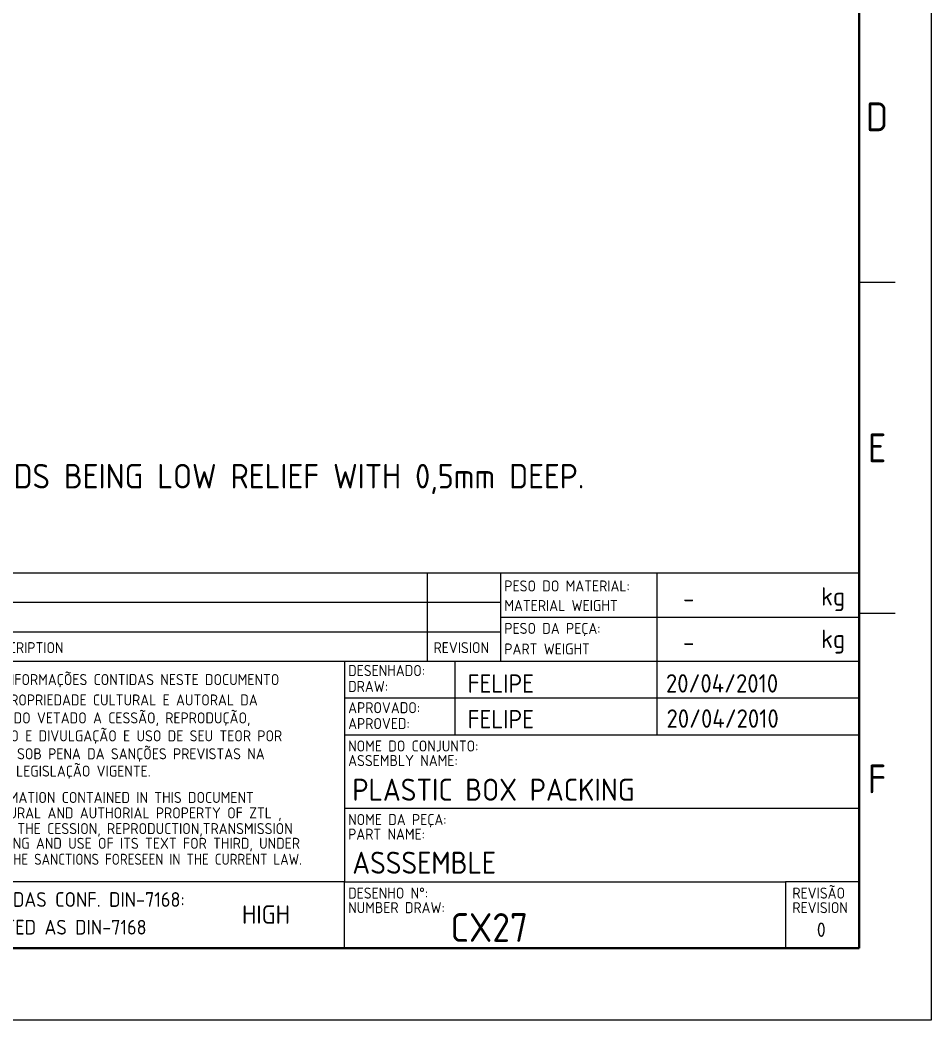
# Model space of a CAD drawing. Extents: x 0 to 900, y 0 to 581.
# Drawn here: x 574.1 to 821.9, y 0 to 271.9 of the extents above; entities that cross this region are included whole.
import ezdxf
from ezdxf.enums import TextEntityAlignment as Align

# ---------------------------------------------------------------- set-up
doc = ezdxf.new("R2010")
doc.units = 0
doc.header["$LTSCALE"] = 2
doc.layers.get('0').update_dxf_attribs({"linetype": 'CONTINUOUS'})
for name, color, linetype, lineweight in [('AM_0', 7, 'CONTINUOUS', 50), ('AM_8', 1, 'CONTINUOUS', 25), ('AM_BOR', 7, 'CONTINUOUS', 50)]:
    doc.layers.add(name, color=color, linetype=linetype, lineweight=lineweight)
doc.styles.add('ACISOTS', font='isocp.shx', dxfattribs={"height": 1})
doc.styles.get("Standard").update_dxf_attribs({"font": 'ISOCP.SHX'})

# ---------------------------------------------------------------- blocks, each defined once
blk = doc.blocks.new('A3 ZTL')
for p, q in [((401.17, 9.78), (401.17, 280.82)), ((19.57, 9.78), (401.17, 9.78))]:
    blk.add_line(p, q)
at = {"layer": 'AM_BOR', "color": 135, "lineweight": 25}
for p, q in [((410.96, 290.61), (410.96, 0)), ((406.07, 100.29), (401.17, 100.29)), ((406.07, 55.28), (401.17, 55.28)), ((410.96, 0), (0, 0))]:
    blk.add_line(p, q, dxfattribs=at)
at = {"layer": 'AM_BOR', "color": 135, "lineweight": 25, "style": 'ACISOTS'}
for s, p in [('D', (403.62, 122.8)), ('E', (403.62, 77.79)), ('F', (403.62, 32.78))]:
    blk.add_text(s, height=3.91, dxfattribs=at).set_placement(p, align=Align.MIDDLE)
blk = doc.blocks.new('LEGENDAZTL-1')
at = {"layer": 'AM_8', "color": 135}
for p, q in [((0, 51), (176, 51)), ((117.25, 51), (117.25, 39)), ((127.25, 39), (127.25, 51)), ((148.5, 51), (148.5, 45)), ((176, 0), (176, 51)), ((127.25, 47), (0, 47)), ((127.25, 45), (176, 45)), ((148.5, 45), (148.5, 39)), ((0, 43), (127.25, 43)), ((0, 39), (106, 39)), ((106, 39), (106, 20)), ((106, 39), (176, 39)), ((121, 39), (121, 29)), ((148.5, 39), (148.5, 29)), ((106, 34), (176, 34)), ((106, 29), (176, 29)), ((106, 20), (106, 9)), ((106, 19), (176, 19)), ((106, 9), (0, 9)), ((106, 0), (106, 9)), ((106, 9), (166, 9)), ((176, 9), (166, 9)), ((166, 9), (166, 0)), ((0, 0), (176, 0))]:
    blk.add_line(p, q, dxfattribs=at)
for s, height, p in [('PESO DO MATERIAL:', 1.5, (127.75, 48.48)), ('kg', 2.5, (170.83, 46.56)), ('MATERIAL WEIGHT', 1.5, (127.75, 45.82)), ('PESO DA PEÇA:', 1.5, (127.75, 42.71)), ('kg', 2.5, (170.83, 40.79)), ('CHANGE DESCRIPTION', 1.5, (49.68, 40.09)), ('REVISION', 1.5, (118.12, 40.09)), ('PART WEIGHT', 1.5, (127.75, 39.91)), ('DESENHADO:', 1.5, (106.5, 36.98)), ('TODAS AS INFORMAÇÕES CONTIDAS NESTE DOCUMENTO', 1.5, (49.85, 35.75)), ('DRAW:', 1.5, (106.5, 34.82)), ('SÃO DE PROPRIEDADE CULTURAL E AUTORAL DA', 1.5, (52.14, 32.98)), ('APROVADO:', 1.5, (106.5, 31.93)), ('ZTL , SENDO VETADO A CESSÃO, REPRODUÇÃO,', 1.5, (52.53, 30.54)), ('APROVED:', 1.5, (106.5, 29.77)), ('TRANSMISSÃO E DIVULGAÇÃO E USO DE SEU TEOR POR', 1.5, (49.85, 28.1)), ('TERCEIROS, SOB PENA DA SANÇÕES PREVISTAS NA', 1.5, (51.3, 25.66)), ('NOME DO CONJUNTO:', 1.5, (106.5, 26.72)), ('ASSEMBLY NAME:', 1.5, (106.5, 24.74)), ('LEGISLAÇÃO VIGENTE.', 1.5, (61.33, 23.31)), ('ALL INFORMATION CONTAINED IN THIS DOCUMENT', 1.5, (51.5, 19.72)), ('ARE OF CULTURAL AND AUTHORIAL PROPERTY OF ZTL ,', 1.5, (49, 17.62)), ('NOME DA PEÇA:', 1.5, (106.5, 16.72)), ('BEING VETOED THE CESSION, REPRODUCTION,TRANSMISSION', 1.5, (48.41, 15.49)), ('AND SPREADING AND USE OF ITS TEXT FOR THIRD, UNDER', 1.5, (49.42, 13.49)), ('PART NAME:', 1.5, (106.5, 14.74)), ('TOLERÂNCIAS NÃO INDICADAS CONF. DIN-7168:', 2, (31.66, 5.6)), ('DESENHO N%%d:', 1.5, (106.5, 6.72)), ('REVISÃO', 1.5, (166.93, 6.72)), ('NUMBER DRAW:', 1.5, (106.5, 4.74)), ('REVISION', 1.5, (166.93, 4.74)), ('TOLERANCES NOT INDICATED AS DIN-7168', 2, (31.66, 1.83))]:
    blk.add_text(s, height=height, dxfattribs=at).set_placement(p)
at = {"layer": 'AM_8', "color": 135, "width": 0.95}
blk.add_text('PENALTY OF THE SANCTIONS FORESEEN IN THE CURRENT LAW.', height=1.5, dxfattribs=at).set_placement((48.99, 11.32))
at = {"layer": 'AM_8', "color": 135}
for tag, p in [('PESO1', (152.06, 47.53)), ('PESO', (152.06, 41.58))]:
    blk.add_attdef(tag, text='', height=2.5, dxfattribs=at).set_placement(p, align=Align.MIDDLE_LEFT)
for tag, p, height in [('DESN.', (122.75, 34.7), 2.5), ('DATADES', (149.73, 34.73), 2.5), ('APROV', (122.75, 29.87), 2.5), ('DATAAPROV', (149.81, 29.95), 2.5), ('CONJUNTO', (107.07, 20.02), 3), ('PEÇA', (107.07, 10.1), 3), ('NºDESENHO', (120.41, 0.84), 3.91)]:
    blk.add_attdef(tag, p, '', height=height, dxfattribs=at)
at = {"layer": 'AM_8', "color": 135, "style": 'ACISOTS'}
for tag, p, height in [('GEN-TITLE-SCA{12.7}', (13.36, 2.64), 4), ('GEN-TITLE-DWG{30.6}', (92.5, -2.65), 2)]:
    blk.add_attdef(tag, p, '', height=height, dxfattribs=at)
at = {"layer": 'AM_8', "color": 135}
for tag, height, p in [('TOL.N.IND', 2.5, (95.33, 4.56)), ('REV.', 1.96, (170.86, 2.49))]:
    blk.add_attdef(tag, text='', height=height, dxfattribs=at).set_placement(p, align=Align.MIDDLE_CENTER)

msp = doc.modelspace()

# ---------------------------------------------------------------- block references
at = {"layer": 'AM_0', "lineweight": 0, "xscale": 2, "yscale": 2, "zscale": 2}
msp.add_blockref('A3 ZTL', (0, 0), dxfattribs=at)
at = {"layer": 'AM_0', "lineweight": 0}
ref = msp.add_blockref('LEGENDAZTL-1', (450.348, 19.569), dxfattribs=dict(at, xscale=2, yscale=2, zscale=2))
ref.add_attrib('DATAAPROV', '20/04/2010', (749.967, 79.469), dxfattribs={"layer": 'AM_8', "color": 135, "height": 5})
ref.add_attrib('DATADES', '20/04/2010', (749.807, 89.038), dxfattribs={"layer": 'AM_8', "color": 135, "height": 5})
ref.add_attrib('APROV', 'FELIPE', (695.85, 79.303), dxfattribs={"layer": 'AM_8', "color": 135, "height": 5})
ref.add_attrib('PESO1', '-', dxfattribs={"layer": 'AM_8', "color": 135, "height": 5}).set_placement((754.471, 114.623), align=Align.MIDDLE_LEFT)
ref.add_attrib('PEÇA', 'ASSSEMBLE', (664.485, 39.77), dxfattribs={"layer": 'AM_8', "color": 135, "height": 6})
ref.add_attrib('CONJUNTO', 'PLASTIC BOX PACKING', (664.485, 59.619), dxfattribs={"layer": 'AM_8', "color": 135, "height": 6})
ref.add_attrib('NºDESENHO', 'CX27', (691.176, 21.243), dxfattribs={"layer": 'AM_8', "color": 135, "height": 7.8222})
ref.add_attrib('REV.', '0', dxfattribs={"layer": 'AM_8', "color": 135, "height": 3.911}).set_placement((792.066, 24.548), align=Align.MIDDLE_CENTER)
ref.add_attrib('TOL.N.IND', 'HIGH', dxfattribs={"layer": 'AM_8', "color": 135, "height": 5}).set_placement((641, 28.687), align=Align.MIDDLE_CENTER)
ref.add_attrib('DESN.', 'FELIPE', (695.854, 88.979), dxfattribs={"layer": 'AM_8', "color": 135, "height": 5})
ref.add_attrib('PESO', '-', dxfattribs={"layer": 'AM_8', "color": 135, "height": 5}).set_placement((754.471, 102.724), align=Align.MIDDLE_LEFT)

# ---------------------------------------------------------------- texts
at = {"layer": 'AM_0'}
msp.add_text('OBS.: - ALL THE LETTERS NEEDS BEING LOW RELIEF WITH 0,5mm DEEP.', height=6.66667, dxfattribs=at).set_placement((456.537, 144.547))

doc.saveas('drawing.dxf')
